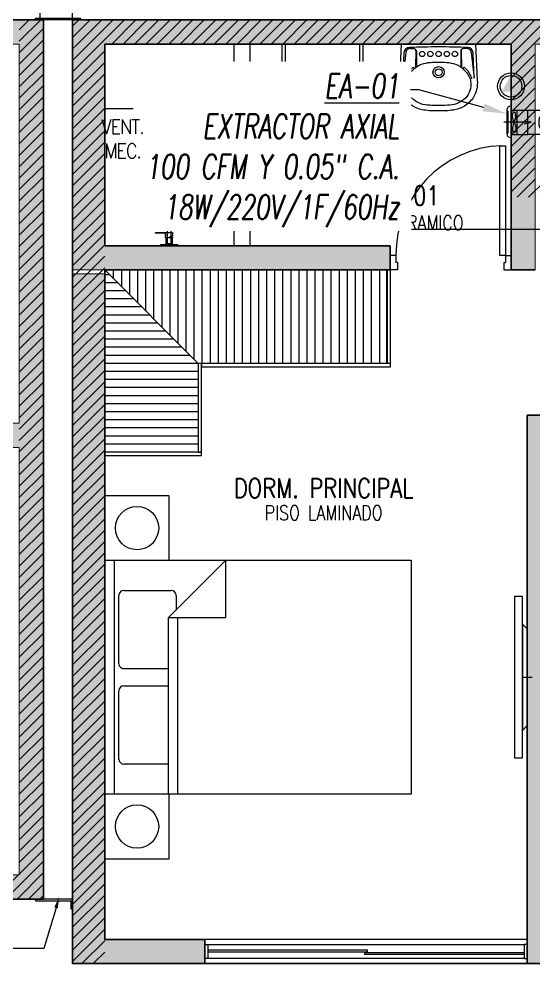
# Model space of a CAD drawing. Header units: millimetres. Extents: x 98 to 155, y -181 to 127.
# Drawn here: x 128.34 to 131.53, y 62.05 to 68.03 of the extents above; entities that cross this region are included whole.
import ezdxf
from ezdxf import colors
from ezdxf.entities.mleader import LeaderData, LeaderLine
from ezdxf.enums import TextEntityAlignment as Align
from ezdxf.math import Vec2, Vec3

# ---------------------------------------------------------------- set-up
doc = ezdxf.new("R2010")
doc.units = ezdxf.units.MM
doc.header["$LTSCALE"] = 15
for name, pattern in [('CENTER', [2, 1.25, -0.25, 0.25, -0.25]), ('HIDDEN2', [0.1875, 0.125, -0.0625]), ('X-REF_DP_Arquitectura$0$HIDDEN', [0.375, 0.25, -0.125])]:
    doc.linetypes.add(name, pattern=pattern)
doc.layers.get('0').update_dxf_attribs({"color": 250})
for name, color, linetype in [('A-CORTE', 250, 'CENTER'), ('A-MOBILIARIO', 250, 'Continuous'), ('A-MURO BAJO', 250, 'Continuous'), ('A-PROYECCIONES INT.', 250, 'HIDDEN2'), ('A-SANITARIOS', 250, 'Continuous'), ('A-TEXTO-ACABADO PISO', 250, 'Continuous'), ('A_50_TextoAmbiente', 252, 'Continuous'), ('A_50_TextoIndicaciones', 250, 'Continuous'), ('A_50_Vigas', 250, 'X-REF_DP_Arquitectura$0$HIDDEN'), ('A_60_HatchEstructuras', 250, 'Continuous'), ('DLP_MOBILIARIO FIJO', 250, 'Continuous'), ('L-06_EQ-FIN-CONT', 141, 'Continuous'), ('L3 Equipos y Ductos', 160, 'Continuous'), ('L4 Linea mediana', 191, 'Continuous'), ('L6 Linea fina', 141, 'Continuous'), ('MURO CF 120', 250, 'Continuous'), ('MURO CF 60', 250, 'Continuous')]:
    doc.layers.add(name, color=color, linetype=linetype)
doc.layers.add('A-MUROS', color=252, linetype='Continuous', lineweight=30)
doc.layers.add('A_20_Estructuras', color=250, linetype='Continuous', lineweight=18)
doc.styles.add('JNV ING', font='romans.shx', dxfattribs={"width": 0.7, "oblique": 8, "height": 0.15})
doc.styles.add('ROMANS', font='romans.shx', dxfattribs={"width": 0.8})
doc.styles.add('TXT_COTAS', font='romans.shx', dxfattribs={"width": 0.8})
pattern_1 = [(45, (128.67167, 43.02965), (-0.03535534, 0.03535534), [])]

# ---------------------------------------------------------------- blocks, each defined once
blk = doc.blocks.new('FUTURE 150')
at = {"layer": 'L3 Equipos y Ductos'}
for p, q in [((-0.1294, 0.1486), (-0.1294, -0.0006)), ((-0.104, -0.026), (-0.104, 0.174)), ((-0.104, 0.152), (0, 0.152)), ((0, 0.152), (0, 0.002)), ((-0.104, 0.002), (0, 0.002))]:
    blk.add_line(p, q, dxfattribs=at)
for centre, start, end in [((-0.104, 0.1486), 90, 180), ((-0.104, -0.0006), 180, 270)]:
    blk.add_arc(centre, 0.0254, start, end, dxfattribs=at)
at = {"layer": 'L4 Linea mediana'}
for p, q in [((-0.1294, 0.1448), (-0.1239, 0.1448)), ((-0.1239, 0.0052), (-0.1239, 0.1448)), ((-0.066, 0.152), (-0.066, 0.002)), ((-0.1294, 0.0052), (-0.1239, 0.0052))]:
    blk.add_line(p, q, dxfattribs=at)
at = {"layer": 'L6 Linea fina'}
for p, q in [((0.0199, 0.077), (-0.1499, 0.077)), ((-0.0231, 0.0872), (0.0199, 0.077)), ((-0.0231, 0.0668), (0.0199, 0.077))]:
    blk.add_line(p, q, dxfattribs=at)
for points in [[(-0.0857, 0.077), (-0.0921, 0.0934), (-0.0951, 0.1284), (-0.0911, 0.1379), (-0.0857, 0.1402)], [(-0.0857, 0.077), (-0.0794, 0.0934), (-0.0764, 0.1284), (-0.0804, 0.1379), (-0.0857, 0.1402)], [(-0.0857, 0.077), (-0.0921, 0.0606), (-0.0951, 0.0256), (-0.0911, 0.0161), (-0.0857, 0.0138)], [(-0.0857, 0.077), (-0.0794, 0.0606), (-0.0764, 0.0256), (-0.0804, 0.0161), (-0.0857, 0.0138)]]:
    blk.add_spline(points, degree=3, dxfattribs=at)
blk = doc.blocks.new('Trampa de humo')
at = {"layer": 'L3 Equipos y Ductos'}
blk.add_lwpolyline([(0.155, 0.15), (0.013, 0.15), (0.013, 0), (0.155, 0)], dxfattribs=at)
for radius in [0.075, 0.06]:
    blk.add_circle((0.155, 0.075), radius, dxfattribs=at)
blk = doc.blocks.new('FUTURE150 con trampa')
blk.add_blockref('Trampa de humo', (0.0927, 0.0279))
at = {"layer": 'L-06_EQ-FIN-CONT'}
blk.add_blockref('FUTURE 150', (0.1057, 0.0259), dxfattribs=at)
blk = doc.blocks.new('PTO ELECT')
at = {"layer": 'L4 Linea mediana', "ltscale": 1.5}
blk.add_circle((-0.6859, 0.0891), 0.0833, dxfattribs=at)
at = {"layer": 'L6 Linea fina', "ltscale": 1.5}
blk.add_circle((-0.6859, 0.0891), 0.0671, dxfattribs=at)
blk.add_solid([(-0.6278, 0.0555), (-0.744, 0.0555), (-0.6278, 0.0555), (-0.6859, 0.1562)], dxfattribs=at)
blk = doc.blocks.new('EF-P2-P4')
at = {"layer": 'A_60_HatchEstructuras'}
h = blk.add_hatch(color=256, dxfattribs=at)
h.dxf.hatch_style = 1
h.paths.add_polyline_path([(25.88, -7.675), (28.4, -7.675), (28.4, -9.075), (28.55, -9.075), (28.55, -7.675), (31.9, -7.675), (31.9, -9.075), (32.1, -9.075), (32.1, -7.675), (35.65, -7.675), (35.65, -7.525), (25.68, -7.525), (25.68, -9.075), (27.65, -9.075), (27.65, -8.925), (25.88, -8.925)])
h.paths.add_polyline_path([(26.45, -4.925), (28.1, -4.925), (28.1, -4.775), (25.905, -4.775), (25.905, -4.925), (26.25, -4.925), (26.25, -6.325), (35.65, -6.325), (35.65, -6.175), (32.1, -6.175), (32.1, -4.775), (31.9, -4.775), (31.9, -6.175), (29, -6.175), (29, -4.775), (28.85, -4.775), (28.85, -6.175), (26.45, -6.175)])
h = blk.add_hatch(color=256, dxfattribs=at)
h.dxf.hatch_style = 1
h.paths.add_polyline_path([(21.7, -9.1), (21.55, -9.1), (21.55, -13.225), (20.85, -13.225), (20.85, -13.375), (21.7, -13.375), (21.7, -12.975), (25.5, -12.975), (25.5, -7.525), (22.7, -7.525), (22.7, -7.675), (25.35, -7.675), (25.35, -10.025), (23.15, -10.025), (23.15, -9.475), (22.7, -9.475), (22.7, -9.625), (23, -9.625), (23, -10.175), (25.35, -10.175), (25.35, -12.825), (21.7, -12.825)])
h.paths.add_polyline_path([(25.88, -9.1), (25.68, -9.1), (25.68, -13.375), (26.5, -13.375), (26.5, -13.225), (25.88, -13.225)])
h = blk.add_hatch(color=256, dxfattribs=at)
h.dxf.hatch_style = 1
h.paths.add_polyline_path([(28.65, -10.125), (30.25, -10.125), (30.25, -9.975), (28.5, -9.975), (28.5, -13.375), (29.85, -13.375), (29.85, -13.225), (28.65, -13.225)])
h.paths.add_polyline_path([(31.2, -9.975), (31.05, -9.975), (31.05, -13.375), (31.2, -13.375)])
h.paths.add_polyline_path([(33.75, -9.975), (32, -9.975), (32, -10.125), (33.6, -10.125), (33.6, -13.225), (32.4, -13.225), (32.4, -13.375), (33.75, -13.375)])
at = {"layer": 'A_20_Estructuras'}
for points in [[(21.7, -9.1), (21.55, -9.1), (21.55, -13.225), (20.85, -13.225), (20.85, -13.375), (21.7, -13.375), (21.7, -12.975), (25.5, -12.975), (25.5, -7.525), (22.7, -7.525), (22.7, -7.675), (25.35, -7.675), (25.35, -10.025), (23.15, -10.025), (23.15, -9.475), (22.7, -9.475), (22.7, -9.625), (23, -9.625), (23, -10.175), (25.35, -10.175), (25.35, -12.825), (21.7, -12.825)], [(25.88, -7.675), (28.4, -7.675), (28.4, -9.075), (28.55, -9.075), (28.55, -7.675), (31.9, -7.675), (31.9, -9.075), (32.1, -9.075), (32.1, -7.675), (35.65, -7.675), (35.65, -7.525), (25.68, -7.525), (25.68, -9.075), (27.65, -9.075), (27.65, -8.925), (25.88, -8.925)], [(25.88, -9.1), (25.68, -9.1), (25.68, -13.375), (26.5, -13.375), (26.5, -13.225), (25.88, -13.225)], [(28.65, -10.125), (30.25, -10.125), (30.25, -9.975), (28.5, -9.975), (28.5, -13.375), (29.85, -13.375), (29.85, -13.225), (28.65, -13.225)]]:
    blk.add_lwpolyline(points, close=True, dxfattribs=at)
at = {"layer": 'A_50_Vigas'}
blk.add_line((26.5, -13.375), (28.5, -13.375), dxfattribs=at)
for points in [[(25.48, -7.525), (25.48, -6.325)], [(25.68, -7.525), (25.68, -6.325)]]:
    blk.add_lwpolyline(points, dxfattribs=at)
blk = doc.blocks.new('CAMA 2PLAZAS C_VELADOR')
for p, q in [((-1.8499, 0), (-0.3999, 0)), ((-1.8499, -0.06), (-1.8499, 0)), ((-0.3999, 0), (-0.3999, -0.06))]:
    blk.add_line(p, q)
at = {"linetype": 'Continuous'}
for p, q in [((-1.8499, -0.06), (-0.3999, -0.06)), ((-1.8499, -1.9), (-1.8499, -0.06)), ((-1.6633, -0.3958), (-1.6633, -0.1184)), ((-1.6327, -0.0878), (-1.2086, -0.0878)), ((-1.1779, -0.1184), (-1.1779, -0.3958)), ((-1.0719, -0.3958), (-1.0719, -0.1184)), ((-1.0413, -0.0878), (-0.6172, -0.0878)), ((-0.5866, -0.1184), (-0.5866, -0.4118)), ((-0.3999, -0.06), (-0.3999, -1.9)), ((-1.8499, -0.396), (-0.7546, -0.396)), ((-0.3999, -0.7507), (-0.7546, -0.396)), ((-0.7546, -0.396), (-0.7546, -0.7507)), ((-0.7546, -0.452), (-1.8499, -0.452)), ((-0.6172, -0.4424), (-0.7082, -0.4424)), ((-0.7546, -0.7507), (-0.3999, -0.7507)), ((-0.3999, -1.9), (-1.8499, -1.9))]:
    blk.add_line(p, q, dxfattribs=at)
for points in [[(-2.2499, -0.4), (-1.8499, -0.4), (-1.8499, 0), (-2.2499, 0)], [(-0.4, -0.4), (0, -0.4), (0, 0), (-0.4, 0)]]:
    blk.add_lwpolyline(points, close=True)
for centre in [(-2.0499, -0.2), (-0.2, -0.2)]:
    blk.add_circle(centre, 0.1344)
for centre, start, end in [((-1.6327, -0.1184), 90, 180), ((-1.2086, -0.1184), 0, 90), ((-1.0413, -0.1184), 90, 180), ((-0.6172, -0.1184), 0, 90), ((-0.6172, -0.4118), 270, 0)]:
    blk.add_arc(centre, 0.0306, start, end, dxfattribs=at)
blk = doc.blocks.new('ducha marsano')
at = {"linetype": 'HIDDEN2', "ltscale": 0.5, "extrusion": (-4.9425e-10, -7.91123e-10, -1)}
for p, q in [((-0.01, 0), (0.01, 0)), ((0.01, 0), (0.01, -0.3155)), ((-0.0155, -0.058), (-0.0157, -0.058)), ((-0.01, -0.3155), (-0.01, 0)), ((0.0225, -0.0515), (-0.0001, -0.0515)), ((0.0225, -0.0515), (0.0225, -0.0627)), ((-0.0205, -0.08), (-0.0205, -0.0601)), ((0.021, -0.0815), (-0.019, -0.0815)), ((0.025, -0.0815), (0.021, -0.0815)), ((0.0225, -0.0682), (0.0225, -0.077)), ((0.0225, -0.077), (0.025, -0.077)), ((0.025, -0.077), (0.0771, -0.077)), ((0.0771, -0.0815), (0.025, -0.0815)), ((0.0771, -0.077), (0.0816, -0.077)), ((0.0816, -0.0815), (0.0771, -0.0815)), ((0.0816, -0.077), (0.082, -0.077)), ((0.082, -0.0815), (0.0816, -0.0815)), ((0.082, -0.077), (0.084, -0.077)), ((0.084, -0.0815), (0.082, -0.0815)), ((0.0855, -0.0785), (0.0855, -0.08)), ((0.01, -0.3155), (-0.01, -0.3155))]:
    blk.add_line(p, q, dxfattribs=at)
for centre, radius, start, end in [((-0.0004, -0.0462), 0.02, 323.95812, 354.92979), ((0.0004, -0.0462), 0.02, 185.07021, 195.2705), ((0.019, -0.08), 0.0015, 270, 360), ((-0.084, -0.0785), 0.0015, 90, 180), ((-0.084, -0.08), 0.0015, 180, 270), ((0, -0.3155), 0.1, 95.73917, 84.26083)]:
    blk.add_arc(centre, radius, start, end, dxfattribs=at)
at = {"linetype": 'HIDDEN2', "ltscale": 0.5, "extrusion": (-4.94252e-10, -7.91124e-10, -1)}
blk.add_ellipse((0, -0.0515), major_axis=(-0.0225, -0.0095), ratio=0.001448, start_param=0.425436, end_param=1.567366, dxfattribs=at)
at = {"linetype": 'HIDDEN2', "ltscale": 0.5}
for points, degree in [([(-0.0305, 0), (0, 0), (0.0305, 0)], 2), ([(0.0305, 0), (0.0415, 0), (0.0525, 0)], 2), ([(0.0525, 0), (0.0525, -0.0038), (0.0525, -0.0075)], 2), ([(-0.0525, 0), (-0.0525, -0.0038), (-0.0525, -0.0075)], 2), ([(-0.0525, 0), (-0.0415, 0), (-0.0305, 0)], 2), ([(-0.0525, -0.0075), (-0.0525, -0.0075), (-0.0525, -0.0075)], 2), ([(0.0305, -0.008), (0, -0.008), (-0.0305, -0.008)], 2), ([(-0.0215, -0.008), (-0.0215, -0.0093), (-0.0215, -0.0105)], 2), ([(-0.021, -0.011), (-0.007, -0.011), (0.007, -0.011), (0.021, -0.011)], 3), ([(-0.02, -0.011), (-0.02, -0.0294), (-0.02, -0.0477)], 2), ([(-0.0197, -0.048), (0, -0.048), (0.0197, -0.048)], 2), ([(0.02, -0.011), (0.02, -0.0294), (0.02, -0.0477)], 2), ([(0.0215, -0.008), (0.0215, -0.0093), (0.0215, -0.0105)], 2)]:
    blk.add_open_spline(points, degree=degree, dxfattribs=at)
for points, weights in [([(-0.0525, -0.0075), (-0.0525, -0.0075), (-0.0525, -0.0075)], [1, 0.990847086912, 0.982266230892]), ([(-0.052, -0.008), (-0.0525, -0.008), (-0.0525, -0.0075)], [1, 0.707106781193, 1]), ([(-0.0215, -0.0105), (-0.0215, -0.011), (-0.021, -0.011)], [1, 0.70710678154, 1]), ([(-0.02, -0.0477), (-0.02, -0.048), (-0.0197, -0.048)], [1, 0.707106780138, 1]), ([(0.02, -0.0477), (0.02, -0.048), (0.0197, -0.048)], [1, 0.707106779703, 1]), ([(0.0211, -0.011), (0.0211, -0.011), (0.021, -0.011)], [1, 0.992411795776, 1]), ([(0.052, -0.008), (0.0521, -0.008), (0.0521, -0.008)], [1, 0.992411795771, 1])]:
    blk.add_rational_spline(points, weights, degree=2, dxfattribs=at)
for points, knots in [([(-0.0305, -0.008), (-0.0332, -0.008), (-0.0374, -0.008), (-0.0424, -0.008), (-0.0458, -0.008), (-0.0486, -0.008), (-0.0512, -0.008), (-0.052, -0.008), (-0.052, -0.008)], [0, 0, 0, 0, 8.104572, 12.495263, 16.885954, 21.276645, 25.667336, 33.771908, 33.771908, 33.771908, 33.771908]), ([(0.052, -0.008), (0.052, -0.008), (0.0512, -0.008), (0.0486, -0.008), (0.0458, -0.008), (0.0424, -0.008), (0.0374, -0.008), (0.0332, -0.008), (0.0305, -0.008)], [0, 0, 0, 0, 8.104572, 12.495263, 16.885954, 21.276645, 25.667336, 33.771908, 33.771908, 33.771908, 33.771908]), ([(0.0225, -0.0682), (0.0225, -0.0682), (0.0225, -0.0682), (0.0225, -0.0679), (0.0224, -0.0677), (0.0224, -0.0672), (0.0224, -0.0669), (0.0223, -0.0662), (0.0223, -0.0658), (0.0223, -0.0652), (0.0223, -0.0648), (0.0224, -0.0641), (0.0224, -0.0638), (0.0224, -0.0633), (0.0225, -0.0631), (0.0225, -0.0628), (0.0225, -0.0627), (0.0225, -0.0627)], [0.4148436, 0.4148436, 0.4148436, 0.4148436, 0.5185541, 0.5185541, 0.6222645, 0.6222645, 0.7259759, 0.7259759, 0.8296873, 0.8296873, 0.9333987, 0.9333987, 1.03711, 1.03711, 1.1408205, 1.1408205, 1.2445309, 1.2445309, 1.2445309, 1.2445309])]:
    blk.add_open_spline(points, degree=3, knots=knots, dxfattribs=at)
for points, weights, degree, knots in [([(0.0211, -0.011), (0.0211, -0.011), (0.0211, -0.011), (0.0211, -0.011), (0.0214, -0.0109), (0.0215, -0.0107), (0.0215, -0.0105)], [0.918641037743, 0.918640949346, 0.918640860949, 0.918640772552, 0.789223156395, 0.789223156395, 0.918640772552], 3, [0.1238988, 0.1238988, 0.1238988, 0.1238988, 0.1238993, 0.1238993, 0.1238993, 0.78603, 0.78603, 0.78603, 0.78603]), ([(0.0521, -0.008), (0.0521, -0.008), (0.0521, -0.008), (0.0525, -0.0079), (0.0525, -0.0075)], [0.918641037749, 0.918640905153, 0.918640772558, 0.724517853988, 0.918640772558], 2, [0.1238988, 0.1238988, 0.1238988, 0.1238993, 0.1238993, 0.7860311, 0.7860311, 0.7860311])]:
    blk.add_rational_spline(points, weights, degree=degree, knots=knots, dxfattribs=at)
blk = doc.blocks.new('A$C4BFA03A9')
for points in [[(0.06, -0.5), (0.11, -0.5), (0.11, 0.5), (0.06, 0.5)], [(0.03, -0.3), (0.06, -0.33), (0.06, 0.33), (0.03, 0.3)]]:
    blk.add_lwpolyline(points, close=True)
at = {"layer": 'A-PROYECCIONES INT.', "ltscale": 0.15}
blk.add_line((0.06, 0), (0, 0), dxfattribs=at)
blk = doc.blocks.new('*U146')
for p, q in [((0.01, 0.705), (0.01, 0.75)), ((0.1, 0.715), (0.1, 0.75)), ((0.055, 0.705), (0.01, 0.705)), ((0.1, 0.715), (0.055, 0.715)), ((0.055, 0.705), (0.055, 0.715)), ((0.055, 0.045), (0.01, 0.045)), ((0.01, 0.045), (0.01, 0)), ((0.055, 0.045), (0.055, 0.035)), ((0.1, 0.035), (0.055, 0.035)), ((0.1, 0.035), (0.1, 0))]:
    blk.add_line(p, q)
blk.add_lwpolyline([(0.78, 0.07), (0.78, 0.035), (0.1, 0.035), (0.1, 0.07)], close=True)
at = {"linetype": 'HIDDEN2'}
blk.add_arc((0.0996, 0.0341), 0.6809, 2.23015, 89.96723, dxfattribs=at)
blk = doc.blocks.new('SIFON JET_PLANTA')
at = {"extrusion": (-2.64698e-23, 6.61744e-24, -1)}
for p, q in [((-0.2129, 0.239, 0), (-0.211, 0.2419, 0)), ((-0.211, 0.2419, 0), (-0.2091, 0.2441, 0)), ((-0.2091, 0.2441, 0), (-0.2077, 0.2455, 0)), ((-0.2077, 0.2455, 0), (-0.2055, 0.247, 0)), ((-0.2055, 0.247, 0), (-0.2007, 0.2492, 0)), ((-0.2007, 0.2492, 0), (-0.195, 0.25, 0)), ((-0.195, 0.25, 0), (-0.195, 0.25, 0)), ((-0.195, 0.25, 0), (-0.1605, 0.25, 0)), ((-0.1605, 0.25, 0), (-0.0975, 0.25, 0)), ((-0.0975, 0.25, 0), (-0.0323, 0.25, 0)), ((-0.0323, 0.25, 0), (0, 0.25, 0)), ((0, 0.25, 0), (0, -0.25, 0)), ((-0.5265, 0.1784, 0), (-0.5216, 0.1797, 0)), ((-0.5216, 0.1797, 0), (-0.5148, 0.1813, 0)), ((-0.5148, 0.1813, 0), (-0.5079, 0.1829, 0)), ((-0.5079, 0.1829, 0), (-0.5016, 0.1842, 0)), ((-0.5016, 0.1842, 0), (-0.4865, 0.1867, 0)), ((-0.4865, 0.1867, 0), (-0.4763, 0.188, 0)), ((-0.4763, 0.188, 0), (-0.4726, 0.1884, 0)), ((-0.4726, 0.1884, 0), (-0.4636, 0.1892, 0)), ((-0.4636, 0.1892, 0), (-0.4549, 0.1897, 0)), ((-0.4549, 0.1897, 0), (-0.449, 0.1899, 0)), ((-0.449, 0.1899, 0), (-0.44, 0.19, 0)), ((-0.44, 0.19, 0), (-0.4322, 0.191, 0)), ((-0.4322, 0.191, 0), (-0.215, 0.2181, 0)), ((-0.215, 0.2278, 0), (-0.2149, 0.2323, 0)), ((-0.215, 0.2234, 0), (-0.215, 0.2278, 0)), ((-0.215, 0.2181, 0), (-0.215, 0.2234, 0)), ((-0.2149, 0.2323, 0), (-0.2142, 0.2356, 0)), ((-0.2142, 0.2356, 0), (-0.2129, 0.239, 0)), ((-0.6386, 0.1152, 0), (-0.6326, 0.121, 0)), ((-0.6326, 0.121, 0), (-0.6299, 0.1235, 0)), ((-0.6299, 0.1235, 0), (-0.6251, 0.1276, 0)), ((-0.6251, 0.1276, 0), (-0.6206, 0.1314, 0)), ((-0.6206, 0.1314, 0), (-0.6168, 0.1344, 0)), ((-0.6168, 0.1344, 0), (-0.6106, 0.1389, 0)), ((-0.6106, 0.1389, 0), (-0.6061, 0.142, 0)), ((-0.6061, 0.142, 0), (-0.6, 0.1461, 0)), ((-0.6, 0.1461, 0), (-0.5963, 0.1484, 0)), ((-0.5963, 0.1484, 0), (-0.5908, 0.1517, 0)), ((-0.5908, 0.1517, 0), (-0.5862, 0.1543, 0)), ((-0.5862, 0.1543, 0), (-0.5794, 0.158, 0)), ((-0.5794, 0.158, 0), (-0.5693, 0.1629, 0)), ((-0.5693, 0.1629, 0), (-0.5517, 0.1703, 0)), ((-0.5517, 0.1703, 0), (-0.5465, 0.1722, 0)), ((-0.5465, 0.1722, 0), (-0.5385, 0.1749, 0)), ((-0.5385, 0.1749, 0), (-0.5346, 0.176, 0)), ((-0.5346, 0.176, 0), (-0.5265, 0.1784, 0)), ((-0.6779, 0.0582, 0), (-0.6745, 0.0655, 0)), ((-0.6745, 0.0655, 0), (-0.6722, 0.0699, 0)), ((-0.6745, 0.0655, 0), (-0.6745, 0.0655, 0)), ((-0.6722, 0.0699, 0), (-0.6705, 0.0728, 0)), ((-0.6705, 0.0728, 0), (-0.669, 0.0755, 0)), ((-0.669, 0.0755, 0), (-0.6672, 0.0785, 0)), ((-0.6672, 0.0785, 0), (-0.665, 0.082, 0)), ((-0.665, 0.082, 0), (-0.6634, 0.0845, 0)), ((-0.6634, 0.0845, 0), (-0.6611, 0.088, 0)), ((-0.6611, 0.088, 0), (-0.657, 0.0936, 0)), ((-0.657, 0.0936, 0), (-0.6534, 0.0984, 0)), ((-0.657, 0.0936, 0), (-0.657, 0.0936, 0)), ((-0.6534, 0.0984, 0), (-0.6503, 0.1023, 0)), ((-0.6534, 0.0984, 0), (-0.6534, 0.0984, 0)), ((-0.6503, 0.1023, 0), (-0.6453, 0.108, 0)), ((-0.6453, 0.108, 0), (-0.6386, 0.1152, 0)), ((-0.69, 0, 0), (-0.6899, 0.0044, 0)), ((-0.6899, 0.0044, 0), (-0.6897, 0.0096, 0)), ((-0.6897, 0.0096, 0), (-0.6893, 0.014, 0)), ((-0.6893, 0.014, 0), (-0.6887, 0.0194, 0)), ((-0.6887, 0.0194, 0), (-0.6881, 0.0236, 0)), ((-0.6881, 0.0236, 0), (-0.6872, 0.0284, 0)), ((-0.6881, 0.0236, 0), (-0.6881, 0.0236, 0)), ((-0.6872, 0.0284, 0), (-0.6867, 0.031, 0)), ((-0.6867, 0.031, 0), (-0.6855, 0.0361, 0)), ((-0.6855, 0.0361, 0), (-0.6838, 0.0421, 0)), ((-0.6855, 0.0361, 0), (-0.6855, 0.0361, 0)), ((-0.6838, 0.0421, 0), (-0.6819, 0.048, 0)), ((-0.6838, 0.0421, 0), (-0.6838, 0.0421, 0)), ((-0.6819, 0.048, 0), (-0.6804, 0.0521, 0)), ((-0.6804, 0.0521, 0), (-0.6793, 0.0547, 0)), ((-0.6793, 0.0547, 0), (-0.6779, 0.0582, 0)), ((-0.6899, -0.0065, 0), (-0.69, 0, 0)), ((-0.6896, -0.0111, 0), (-0.6899, -0.0065, 0)), ((-0.6891, -0.0164, 0), (-0.6896, -0.0111, 0)), ((-0.6881, -0.0232, 0), (-0.6891, -0.0164, 0)), ((-0.6876, -0.0264, 0), (-0.6881, -0.0232, 0)), ((-0.687, -0.0296, 0), (-0.6876, -0.0264, 0)), ((-0.6864, -0.0321, 0), (-0.687, -0.0296, 0)), ((-0.6855, -0.0361, 0), (-0.6864, -0.0321, 0)), ((-0.6838, -0.0419, 0), (-0.6855, -0.0361, 0)), ((-0.6827, -0.0457, 0), (-0.6838, -0.0419, 0)), ((-0.6814, -0.0492, 0), (-0.6827, -0.0457, 0)), ((-0.6803, -0.0522, 0), (-0.6814, -0.0492, 0)), ((-0.6792, -0.0551, 0), (-0.6803, -0.0522, 0)), ((-0.6779, -0.0581, 0), (-0.6792, -0.0551, 0)), ((-0.677, -0.0602, 0), (-0.6779, -0.0581, 0)), ((-0.6751, -0.0642, 0), (-0.677, -0.0602, 0)), ((-0.6722, -0.0699, 0), (-0.6751, -0.0642, 0)), ((-0.6706, -0.0727, 0), (-0.6722, -0.0699, 0)), ((-0.6679, -0.0774, 0), (-0.6706, -0.0727, 0)), ((-0.6646, -0.0826, 0), (-0.6679, -0.0774, 0)), ((-0.6623, -0.0862, 0), (-0.6646, -0.0826, 0)), ((-0.6599, -0.0897, 0), (-0.6623, -0.0862, 0)), ((-0.6554, -0.0958, 0), (-0.6599, -0.0897, 0)), ((-0.6494, -0.1032, 0), (-0.6554, -0.0958, 0)), ((-0.6458, -0.1074, 0), (-0.6494, -0.1032, 0)), ((-0.64, -0.1137, 0), (-0.6458, -0.1074, 0)), ((-0.6379, -0.1158, 0), (-0.64, -0.1137, 0)), ((-0.6347, -0.119, 0), (-0.6379, -0.1158, 0)), ((-0.6335, -0.1201, 0), (-0.6347, -0.119, 0)), ((-0.6347, -0.119, 0), (-0.6347, -0.119, 0)), ((-0.6318, -0.1217, 0), (-0.6335, -0.1201, 0)), ((-0.6305, -0.123, 0), (-0.6318, -0.1217, 0)), ((-0.6318, -0.1217, 0), (-0.6318, -0.1217, 0)), ((-0.6288, -0.1244, 0), (-0.6305, -0.123, 0)), ((-0.6276, -0.1255, 0), (-0.6288, -0.1244, 0)), ((-0.6262, -0.1268, 0), (-0.6276, -0.1255, 0)), ((-0.6245, -0.1281, 0), (-0.6262, -0.1268, 0)), ((-0.6235, -0.1291, 0), (-0.6245, -0.1281, 0)), ((-0.6245, -0.1281, 0), (-0.6245, -0.1281, 0)), ((-0.6223, -0.13, 0), (-0.6235, -0.1291, 0)), ((-0.6215, -0.1307, 0), (-0.6223, -0.13, 0)), ((-0.6204, -0.1315, 0), (-0.6215, -0.1307, 0)), ((-0.6193, -0.1324, 0), (-0.6204, -0.1315, 0)), ((-0.6179, -0.1335, 0), (-0.6193, -0.1324, 0)), ((-0.6168, -0.1344, 0), (-0.6179, -0.1335, 0)), ((-0.6153, -0.1355, 0), (-0.6168, -0.1344, 0)), ((-0.6142, -0.1363, 0), (-0.6153, -0.1355, 0)), ((-0.612, -0.1379, 0), (-0.6142, -0.1363, 0)), ((-0.6086, -0.1403, 0), (-0.612, -0.1379, 0)), ((-0.607, -0.1415, 0), (-0.6086, -0.1403, 0)), ((-0.6058, -0.1422, 0), (-0.607, -0.1415, 0)), ((-0.6039, -0.1435, 0), (-0.6058, -0.1422, 0)), ((-0.602, -0.1448, 0), (-0.6039, -0.1435, 0)), ((-0.6004, -0.1458, 0), (-0.602, -0.1448, 0)), ((-0.5987, -0.1469, 0), (-0.6004, -0.1458, 0)), ((-0.5964, -0.1483, 0), (-0.5987, -0.1469, 0)), ((-0.595, -0.1492, 0), (-0.5964, -0.1483, 0)), ((-0.5936, -0.15, 0), (-0.595, -0.1492, 0)), ((-0.5918, -0.1511, 0), (-0.5936, -0.15, 0)), ((-0.5896, -0.1524, 0), (-0.5918, -0.1511, 0)), ((-0.5871, -0.1538, 0), (-0.5896, -0.1524, 0)), ((-0.5833, -0.1559, 0), (-0.5871, -0.1538, 0)), ((-0.5781, -0.1587, 0), (-0.5833, -0.1559, 0)), ((-0.5759, -0.1598, 0), (-0.5781, -0.1587, 0)), ((-0.5738, -0.1608, 0), (-0.5759, -0.1598, 0)), ((-0.5702, -0.1625, 0), (-0.5738, -0.1608, 0)), ((-0.5675, -0.1637, 0), (-0.5702, -0.1625, 0)), ((-0.5659, -0.1645, 0), (-0.5675, -0.1637, 0)), ((-0.5644, -0.1652, 0), (-0.5659, -0.1645, 0)), ((-0.5614, -0.1664, 0), (-0.5644, -0.1652, 0)), ((-0.5598, -0.1671, 0), (-0.5614, -0.1664, 0)), ((-0.5568, -0.1683, 0), (-0.5598, -0.1671, 0)), ((-0.5543, -0.1693, 0), (-0.5568, -0.1683, 0)), ((-0.551, -0.1706, 0), (-0.5543, -0.1693, 0)), ((-0.5491, -0.1713, 0), (-0.551, -0.1706, 0)), ((-0.5465, -0.1722, 0), (-0.5491, -0.1713, 0)), ((-0.5449, -0.1728, 0), (-0.5465, -0.1722, 0)), ((-0.5428, -0.1735, 0), (-0.5449, -0.1728, 0)), ((-0.5412, -0.174, 0), (-0.5428, -0.1735, 0)), ((-0.5385, -0.1749, 0), (-0.5412, -0.174, 0)), ((-0.5352, -0.1759, 0), (-0.5385, -0.1749, 0)), ((-0.5385, -0.1749, 0), (-0.5385, -0.1749, 0)), ((-0.5321, -0.1768, 0), (-0.5352, -0.1759, 0)), ((-0.5296, -0.1775, 0), (-0.5321, -0.1768, 0)), ((-0.5267, -0.1783, 0), (-0.5296, -0.1775, 0)), ((-0.5238, -0.1791, 0), (-0.5267, -0.1783, 0)), ((-0.5267, -0.1783, 0), (-0.5267, -0.1783, 0)), ((-0.5217, -0.1796, 0), (-0.5238, -0.1791, 0)), ((-0.5177, -0.1807, 0), (-0.5217, -0.1796, 0)), ((-0.5151, -0.1813, 0), (-0.5177, -0.1807, 0)), ((-0.5118, -0.1821, 0), (-0.5151, -0.1813, 0)), ((-0.5094, -0.1826, 0), (-0.5118, -0.1821, 0)), ((-0.5066, -0.1832, 0), (-0.5094, -0.1826, 0)), ((-0.5022, -0.184, 0), (-0.5066, -0.1832, 0)), ((-0.4974, -0.1849, 0), (-0.5022, -0.184, 0)), ((-0.495, -0.1854, 0), (-0.4974, -0.1849, 0)), ((-0.4974, -0.1849, 0), (-0.4974, -0.1849, 0)), ((-0.4936, -0.1856, 0), (-0.495, -0.1854, 0)), ((-0.4916, -0.1859, 0), (-0.4936, -0.1856, 0)), ((-0.4884, -0.1864, 0), (-0.4916, -0.1859, 0)), ((-0.4862, -0.1867, 0), (-0.4884, -0.1864, 0)), ((-0.4824, -0.1872, 0), (-0.4862, -0.1867, 0)), ((-0.4812, -0.1874, 0), (-0.4824, -0.1872, 0)), ((-0.4785, -0.1877, 0), (-0.4812, -0.1874, 0)), ((-0.4761, -0.188, 0), (-0.4785, -0.1877, 0)), ((-0.4735, -0.1883, 0), (-0.4761, -0.188, 0)), ((-0.4695, -0.1887, 0), (-0.4735, -0.1883, 0)), ((-0.4651, -0.189, 0), (-0.4695, -0.1887, 0)), ((-0.4639, -0.1891, 0), (-0.4651, -0.189, 0)), ((-0.4651, -0.189, 0), (-0.4651, -0.189, 0)), ((-0.4619, -0.1893, 0), (-0.4639, -0.1891, 0)), ((-0.4592, -0.1894, 0), (-0.4619, -0.1893, 0)), ((-0.4568, -0.1896, 0), (-0.4592, -0.1894, 0)), ((-0.455, -0.1897, 0), (-0.4568, -0.1896, 0)), ((-0.4518, -0.1898, 0), (-0.455, -0.1897, 0)), ((-0.449, -0.1899, 0), (-0.4518, -0.1898, 0)), ((-0.4467, -0.1899, 0), (-0.449, -0.1899, 0)), ((-0.4428, -0.19, 0), (-0.4467, -0.1899, 0)), ((-0.44, -0.19, 0), (-0.4428, -0.19, 0)), ((-0.215, -0.2181, 0), (-0.44, -0.19, 0)), ((-0.215, -0.227, 0), (-0.215, -0.2181, 0)), ((-0.215, -0.23, 0), (-0.215, -0.227, 0)), ((-0.2147, -0.2335, 0), (-0.215, -0.23, 0)), ((-0.2138, -0.2369, 0), (-0.2147, -0.2335, 0)), ((-0.2126, -0.2395, 0), (-0.2138, -0.2369, 0)), ((-0.2138, -0.2369, 0), (-0.2138, -0.2369, 0)), ((-0.2108, -0.2423, 0), (-0.2126, -0.2395, 0)), ((-0.2126, -0.2395, 0), (-0.2126, -0.2395, 0)), ((-0.2091, -0.2441, 0), (-0.2108, -0.2423, 0)), ((-0.2108, -0.2423, 0), (-0.2108, -0.2423, 0)), ((-0.2108, -0.2423, 0), (-0.2108, -0.2423, 0)), ((-0.209, -0.244, 0), (-0.2091, -0.2441, 0)), ((-0.2067, -0.2462, 0), (-0.209, -0.244, 0)), ((-0.209, -0.244, 0), (-0.209, -0.244, 0)), ((-0.2029, -0.2484, 0), (-0.2067, -0.2462, 0)), ((-0.2067, -0.2462, 0), (-0.2067, -0.2462, 0)), ((-0.1995, -0.2495, 0), (-0.2029, -0.2484, 0)), ((-0.2029, -0.2484, 0), (-0.2029, -0.2484, 0)), ((-0.195, -0.25, 0), (-0.1995, -0.2495, 0)), ((0, -0.25, 0), (-0.195, -0.25, 0))]:
    blk.add_line(p, q, dxfattribs=at)
for p, q in [((-0.2091, 0.2441, 0), (-0.1921, 0.2271, 0)), ((-0.195, 0.25, 0), (0, 0.25, 0)), ((0, 0.25, 0), (0, -0.25, 0)), ((-0.215, 0.2181, 0), (-0.44, 0.19, 0)), ((-0.215, -0.23, 0), (-0.215, 0.23, 0)), ((-0.195, -0.22, 0), (-0.195, 0.22, 0)), ((-0.185, 0.23, 0), (0, 0.23, 0)), ((-0.265, 0.0718, 0), (-0.265, 0.1028, 0)), ((-0.255, -0.0562, 0), (-0.255, 0.0562, 0)), ((-0.265, -0.1028, 0), (-0.265, -0.0718, 0)), ((-0.215, -0.2181, 0), (-0.44, -0.19, 0)), ((-0.2091, -0.2441, 0), (-0.1921, -0.2271, 0)), ((0, -0.23, 0), (-0.185, -0.23, 0)), ((0, -0.25, 0), (-0.195, -0.25, 0))]:
    blk.add_line(p, q)
at = {"elevation": 0}
for points in [[(-0.265, 0.1028, 0.0362), (-0.2844, 0.1202, 0.08725), (-0.3535, 0.1565, 0.077598), (-0.44, 0.17, 0.077598), (-0.5265, 0.1565, 0.08725), (-0.5956, 0.1202, 0.105601), (-0.6443, 0.0627, 0.12364), (-0.66, 0, 0.12364), (-0.6443, -0.0627, 0.105601), (-0.5956, -0.1202, 0.08725), (-0.5265, -0.1565, 0.077598), (-0.44, -0.17, 0.077598)], [(-0.255, 0.0562, 0.100268), (-0.2967, 0.1044, 0.08725), (-0.3596, 0.1374, 0.077598), (-0.44, 0.15, 0.077598), (-0.5204, 0.1374, 0.08725), (-0.5833, 0.1044, 0.105601), (-0.6266, 0.0532, 0.12364), (-0.64, 0, 0.12364), (-0.6266, -0.0532, 0.105601), (-0.5833, -0.1044, 0.08725), (-0.5204, -0.1374, 0.077598), (-0.44, -0.15, 0.077598)], [(-0.44, -0.15, 0.077598), (-0.3596, -0.1374, 0.08725), (-0.2967, -0.1044, 0.100268), (-0.255, -0.0562, 0.12364)], [(-0.44, -0.17, 0.077598), (-0.3535, -0.1565, 0.08725), (-0.2844, -0.1202, 0.0362), (-0.265, -0.1028, 0.12364)]]:
    blk.add_lwpolyline(points, format="xyb", dxfattribs=at)
for centre, radius, start, end in [((-0.195, 0.23, 0), 0.02, 90, 180), ((-0.44, -0.1379, 0), 0.3279, 90, 107.47412), ((-0.185, 0.22, 0), 0.01, 90, 180), ((-0.4939, -0.0273, 0), 0.203, 127.23483, 151.40883), ((-0.4613, -0.0702, 0), 0.257, 107.47412, 127.23483), ((-0.544, 0, 0), 0.146, 151.40883, 180), ((-0.544, 0, 0), 0.146, 180, 208.59117), ((-0.4939, 0.0273, 0), 0.203, 208.59117, 232.76517), ((-0.4613, 0.0702, 0), 0.257, 232.76517, 252.52588), ((-0.44, 0.1379, 0), 0.3279, 252.52588, 270), ((-0.195, -0.23, 0), 0.02, 180, 270), ((-0.185, -0.22, 0), 0.01, 180, 270)]:
    blk.add_arc(centre, radius, start, end)
blk = doc.blocks.new('BOWL-ITALGRIF_VARADERO_01')
for p, q in [((-0.2032, -0.1971), (-0.2208, -0.038)), ((0.2032, -0.1971), (0.2208, -0.038)), ((-0.1404, -0.2077), (-0.1424, -0.1083)), ((-0.1375, -0.205), (-0.1375, -0.1117)), ((0.1375, -0.205), (0.1375, -0.1117)), ((0.1404, -0.2077), (0.1424, -0.1083)), ((-0.1753, -0.222), (-0.1544, -0.222)), ((0.1753, -0.222), (0.1544, -0.222))]:
    blk.add_line(p, q)
for points in [[(-0.0917, 0.1589, -0.02989), (-0.0456, 0.1646, -0.007822), (0.0456, 0.1646, -0.02989), (0.0918, 0.1589, -0.091737), (0.1601, 0.1343, -0.112496), (0.2175, 0.0792, -0.147885), (0.2402, -0.0257), (0.23, -0.25), (-0.23, -0.25), (-0.2402, -0.0257, -0.147885), (-0.2175, 0.0792, -0.112496), (-0.1601, 0.1343, -0.091737)], [(-0.0496, -0.1363, -0.062677), (-0.1048, -0.1249, -0.110639), (-0.1576, -0.091, -0.120976), (-0.195, -0.0344, -0.061198), (-0.2, 0, -0.21707), (-0.1593, 0.092, -0.174983), (-0.0545, 0.1298, -0.010618), (0, 0.131, -0.010618), (0.0545, 0.1298, -0.174983), (0.1593, 0.092, -0.21707), (0.2, 0, -0.061198), (0.195, -0.0344, -0.120976), (0.1576, -0.091, -0.110639), (0.1048, -0.1249, -0.062677), (0.0496, -0.1363, -0.017583), (0, -0.138, -0.017583)]]:
    blk.add_lwpolyline(points, format="xyb", close=True)
for points in [[(-0.2216, -0.0381), (-0.2145, -0.1954, 0.390823), (-0.1807, -0.2288, 0.017524), (0.1807, -0.2288, 0.390823), (0.2145, -0.1954), (0.2216, -0.0381)], [(-0.2072, -0.035, 0.005), (-0.2064, -0.038, 0.121292), (-0.166, -0.0996, 0.007977), (-0.1624, -0.1031)], [(0.2072, -0.035, -0.005), (0.2064, -0.038, -0.121292), (0.166, -0.0996, -0.007977), (0.1624, -0.1031)]]:
    blk.add_lwpolyline(points, format="xyb")
for centre, radius in [((0, -0.075), 0.035), ((0, -0.075), 0.0215), ((-0.1015, -0.1885), 0.0165), ((-0.051, -0.1885), 0.0165), ((0, -0.1885), 0.0165), ((0.051, -0.1885), 0.0165), ((0.1015, -0.1885), 0.0165)]:
    blk.add_circle(centre, radius)
for centre, radius, start, end in [((-0.1583, -0.0987), 0.006, 226.64309, 46.64309), ((-0.1404, -0.1083), 0.002, 54.36186, 181.13739), ((-0.1355, -0.1117), 0.002, 56.71088, 180), ((0.1355, -0.1117), 0.002, 0, 123.28912), ((0.1404, -0.1083), 0.002, 358.86261, 125.63814), ((0.1583, -0.0987), 0.006, 133.35691, 313.35691), ((0.1048, -0.1249), 9.094947017729287e-16, 0, 217.6714), ((-0.1753, -0.194), 0.028, 186.31112, 270), ((-0.1545, -0.205), 0.017, 270, 0), ((-0.1544, -0.208), 0.014, 270, 1.13739), ((0.1545, -0.205), 0.017, 180, 270), ((0.1544, -0.208), 0.014, 178.86261, 270), ((0.1753, -0.194), 0.028, 270, 353.68888)]:
    blk.add_arc(centre, radius, start, end)
blk = doc.blocks.new('N.01')
at = {"elevation": 0}
for points in [[(4, 5.835), (4.28, 5.835), (4.28, 5.825), (4, 5.825)], [(4.22, 0.3652), (4.22, 0.3152), (4.23, 0.3152), (4.23, 0.3752), (4, 0.375), (4, 0.365)]]:
    blk.add_lwpolyline(points, close=True, dxfattribs=at)
at = {"layer": 'A-MUROS'}
for p, q in [((4.05, 5.825, 0), (1.25, 5.825, 0)), ((4.05, 0.375, 0), (4.05, 5.825, 0)), ((4.23, -0.025, 0), (4.23, 5.825, 0)), ((4.05, 0.375, 0), (0.25, 0.375, 0))]:
    blk.add_line(p, q, dxfattribs=at)
blk = doc.blocks.new('Cortes-Elev.')
at = {"layer": 'A-CORTE', "linetype": 'CENTER', "ltscale": 0.5}
blk.add_lwpolyline([(-1.966, 27.2284), (51.8601, 27.2284)], dxfattribs=at)
blk = doc.blocks.new('Vent SSHH F1')
at = {"layer": 'L6 Linea fina'}
blk.add_blockref('PTO ELECT', (27.3354, -3.5757), dxfattribs=at)
at = {"layer": 'L6 Linea fina', "xscale": -1, "rotation": 180}
blk.add_blockref('FUTURE150 con trampa', (26.6483, -3.6071), dxfattribs=at)
at = {"layer": 'L6 Linea fina'}
ml = blk.add_multileader_mtext('Standard', dxfattribs=at)
ml.set_content('{\\LEA-01}\\PEXTRACTOR AXIAL\\P100 CFM Y 0.05" C.A.\\P18W/220V/1F/60Hz', color=12, style='JNV ING')
ml.set_leader_properties(color=256, linetype='ByLayer', lineweight=-1)
ml.build(insert=Vec2(0, 0))
ml.multileader.update_dxf_attribs({"dogleg_length": 0.05, "arrow_head_size": 0.15})
ctx = ml.context
ctx.base_point, ctx.char_height, ctx.arrow_head_size, ctx.landing_gap_size, ctx.plane_origin = Vec3(24.1128, -3.5094), 0.15, 0.15, 0.07, Vec3(26.5199, -4.1119)
ctx.text_align_type = 2
notes = []
notes.append((ctx, [(0, (1, 1, 0), (26.0767, -3.5094), (-1, 0), 0.05, [(0, [(26.6246, -3.657)], 0, [])])]))
ctx.mtext.insert, ctx.mtext.alignment, ctx.mtext.flow_direction = Vec3(25.9567, -3.4094), 3, 5
ctx.mtext.has_bg_fill, ctx.mtext.bg_color, ctx.mtext.bg_scale_factor, ctx.mtext.bg_transparency, ctx.mtext.use_window_bg_color = 1, -1027028792, 1.5, 0, 1
for ctx, leaders in notes:
    for number, flags, end, landing, length, lines in leaders:
        leader = LeaderData()
        leader.index, (leader.has_last_leader_line, leader.has_dogleg_vector, leader.attachment_direction) = number, flags
        leader.last_leader_point, leader.dogleg_vector, leader.dogleg_length = Vec3(end), Vec3(landing), length
        for number, points, colour, breaks in lines:
            line = LeaderLine()
            line.index, line.vertices, line.color, line.breaks = number, Vec3.list(points), colors.encode_raw_color(colour), breaks
            leader.lines.append(line)
        ctx.leaders.append(leader)

msp = doc.modelspace()

# ---------------------------------------------------------------- hatches: boundary and pattern name
at = {"layer": 'DLP_MOBILIARIO FIJO'}
h = msp.add_hatch(dxfattribs=at)
h.set_pattern_fill('_USER', color=256, scale=0.05, angle=180, pattern_type=0)
h.set_pattern_definition([(180, (-9687.44404, -3126.397866), (-6e-18, -0.05), [])])
h.paths.add_polyline_path([(128.8717, 65.3499), (128.8717, 66.4799), (129.4517, 65.8999), (129.4517, 65.3499)])
h = msp.add_hatch(dxfattribs=at)
h.set_pattern_fill('_USER', color=256, scale=0.05, angle=270, pattern_type=0)
h.set_pattern_definition([(270, (-7073.17332, -2367.91983), (0.05, -9e-18), [])])
h.paths.add_polyline_path([(128.8717, 66.4799), (130.6231, 66.4799), (130.6231, 65.8999), (129.4517, 65.8999)])
at = {"layer": 'MURO CF 60'}
h = msp.add_hatch(dxfattribs=at)
h.set_pattern_fill('_USER', color=256, scale=0.05, angle=45, pattern_type=0)
h.set_pattern_definition(pattern_1)
h.paths.add_polyline_path([(131.3917, 67.8799), (131.3917, 66.9299), (132.4917, 66.9299), (132.4917, 67.8799), (132.3917, 67.8799), (132.3917, 67.0299), (131.5417, 67.0299), (131.5417, 67.8799)])

# ---------------------------------------------------------------- linework, layer by layer
msp.add_lwpolyline([(128.6617, 62.5699), (128.6617, 62.5199), (128.6717, 62.5199), (128.6717, 62.5799), (128.4417, 62.5799), (128.4417, 62.5699)], close=True)
at = {"layer": 'A-MURO BAJO'}
for p, q in [((129.6717, 67.8799, 0), (129.6717, 66.6299, 0)), ((129.7717, 67.8799, 0), (129.7717, 66.6299, 0)), ((131.4917, 62.3299, 0), (129.4917, 62.3299, 0)), ((131.4917, 62.1799, 0), (129.4917, 62.1799, 0))]:
    msp.add_line(p, q, dxfattribs=at)
at = {"layer": 'A-MUROS'}
for p, q in [((128.6717, 68.0299), (138.6417, 68.0299)), ((128.8717, 67.8799), (131.3917, 67.8799)), ((128.8717, 66.6299), (128.8717, 67.8799)), ((131.3917, 66.4799), (131.3917, 67.8799)), ((130.6417, 66.6299), (128.8717, 66.6299)), ((130.6417, 66.4799), (130.6417, 66.6299)), ((131.3917, 66.4799), (131.5417, 66.4799)), ((131.4917, 65.5799), (133.2417, 65.5799)), ((131.4917, 62.1799), (131.4917, 65.5799)), ((129.4917, 62.3299), (129.4917, 62.1799)), ((129.4917, 62.1799), (128.6717, 62.1799)), ((131.4917, 62.1799), (132.8417, 62.1799))]:
    msp.add_line(p, q, dxfattribs=at)
msp.add_lwpolyline([(130.6417, 66.4799), (128.8717, 66.4799), (128.8717, 62.3299), (129.4917, 62.3299), (129.4917, 62.1799), (128.6717, 62.1799), (128.6717, 68.0299), (128.7717, 68.0299)], dxfattribs=at)
at = {"layer": 'A-PROYECCIONES INT.'}
msp.add_line((128.8717, 67.4799), (131.3917, 67.4799), dxfattribs=at)
at = {"layer": 'DLP_MOBILIARIO FIJO'}
for p, q in [((129.5117, 62.2974, 0), (131.4717, 62.2974, 0)), ((131.4717, 62.2124, 0), (129.5117, 62.2124, 0))]:
    msp.add_line(p, q, dxfattribs=at)
at = {"layer": 'DLP_MOBILIARIO FIJO', "elevation": 0}
for points in [[(128.8717, 65.3499), (128.8717, 66.4799), (129.4517, 65.8999), (129.4517, 65.3499)], [(130.6217, 66.4799), (130.6417, 66.4799), (130.6417, 65.8999), (130.6217, 65.8999)], [(129.4717, 65.8999), (129.4517, 65.8999), (129.4517, 65.3499), (129.4717, 65.3499)], [(130.6431, 65.8799), (130.6431, 65.8999), (129.4717, 65.8999), (129.4717, 65.8799)], [(129.4717, 65.3299), (129.4717, 65.3499), (128.8717, 65.3499), (128.8717, 65.3299)], [(129.4917, 62.2974), (129.5117, 62.2974), (129.5117, 62.2124), (129.4917, 62.2124)], [(131.4917, 62.2974), (131.4717, 62.2974), (131.4717, 62.2124), (131.4917, 62.2124)], [(130.5017, 62.2624), (129.5117, 62.2624), (129.5117, 62.2524), (130.5017, 62.2524)], [(130.4817, 62.2374), (131.4717, 62.2374), (131.4717, 62.2474), (130.4817, 62.2474)]]:
    msp.add_lwpolyline(points, close=True, dxfattribs=at)
at = {"layer": 'DLP_MOBILIARIO FIJO'}
msp.add_lwpolyline([(128.8717, 66.4799), (130.6231, 66.4799), (130.6231, 65.8999), (129.4517, 65.8999)], close=True, dxfattribs=at)

# ---------------------------------------------------------------- block references
msp.add_blockref('EF-P2-P4', (102.9917, 75.5547))
at = {"layer": 'A-MOBILIARIO'}
for name, p, rotation in [('*U146', (131.3917, 66.4699, 0), 90.00000000000001), ('A$C4BFA03A9', (131.5217, 63.9548, 0), 180)]:
    msp.add_blockref(name, p, dxfattribs=dict(at, rotation=rotation))
at = {"layer": 'A-MOBILIARIO', "extrusion": (4.49068e-08, 3.60286e-08, 1), "rotation": 90}
msp.add_blockref('CAMA 2PLAZAS C_VELADOR', (128.8717, 65.0798, 0), dxfattribs=at)
at = {"layer": 'A-SANITARIOS', "extrusion": (-4.49068e-08, 3.60286e-08, -1), "xscale": -1, "zscale": -1, "rotation": 269.999998668777}
msp.add_blockref('SIFON JET_PLANTA', (-130.2217, 67.8799, 0), dxfattribs=at)
at = {"layer": 'A-SANITARIOS', "rotation": 180}
msp.add_blockref('BOWL-ITALGRIF_VARADERO_01', (130.9417, 67.6299, 0), dxfattribs=at)
at = {"layer": 'A-SANITARIOS', "extrusion": (4.9425e-10, 7.91123e-10, -1), "xscale": -1, "rotation": 179.9999992996422}
msp.add_blockref('ducha marsano', (-129.2717, 66.6299, 0), dxfattribs=at)

# ---------------------------------------------------------------- texts
at = {"layer": 'A-TEXTO-ACABADO PISO', "char_height": 0.09, "attachment_point": 2, "rotation": 359.99998, "style": 'ROMANS'}
for s, insert in [('PISO CERAMICO', (130.7258, 66.8174)), ('PISO LAMINADO', (130.2288, 65.0192))]:
    msp.add_mtext_dynamic_manual_height_columns(s, width=1.20225, gutter_width=12.5, heights=[0], dxfattribs=dict(at, insert=insert))
at = {"layer": 'A_50_TextoAmbiente', "style": 'ROMANS', "width": 0.8}
for s, p in [('SH. 01', (130.7259, 66.8802)), ('DORM. PRINCIPAL', (130.2289, 65.067))]:
    msp.add_text(s, height=0.12, dxfattribs=at).set_placement(p, align=Align.CENTER)
at = {"layer": 'A_50_TextoIndicaciones', "insert": (128.9835, 67.2925), "char_height": 0.09, "width": 0.4157, "attachment_point": 5, "style": 'ROMANS'}
msp.add_mtext('\\pxsm1,qc,t16;{\\W0.9;\\T0.9;VENT. MEC.}', dxfattribs=at)

# ---------------------------------------------------------------- next in the draw order: block references
msp.add_blockref('N.01', (124.4417, 62.2049, 0))

# ---------------------------------------------------------------- next in the draw order: hatches: boundary and pattern name
at = {"layer": 'MURO CF 120'}
h = msp.add_hatch(dxfattribs=at)
h.set_pattern_fill('_USER', color=256, scale=0.05, angle=45, style=0, pattern_type=0)
h.set_pattern_definition([(45, (281.64167, 38.90493), (-0.035355339, 0.035355339), [])])
h.paths.add_polyline_path([(124.6917, 62.7299), (124.6917, 62.5799), (128.4917, 62.5799), (128.4917, 68.03), (128.3417, 68.0299), (128.3417, 67.8799), (128.3417, 62.73)])
at = {"layer": 'MURO CF 60'}
h = msp.add_hatch(dxfattribs=at)
h.set_pattern_fill('_USER', color=256, scale=0.05, angle=45, pattern_type=0)
h.set_pattern_definition(pattern_1)
h.paths.add_polyline_path([(128.672, 70.7799), (128.8717, 70.78), (128.8717, 75.0799), (128.6714, 75.0798)])
h.paths.add_polyline_path([(128.8717, 67.8799), (128.672, 67.8799), (128.672, 62.1799), (128.8717, 62.1799)])
h = msp.add_hatch(dxfattribs=at)
h.set_pattern_fill('_USER', color=256, scale=0.05, angle=45, pattern_type=0)
h.set_pattern_definition(pattern_1)
h.paths.add_polyline_path([(128.6717, 68.03), (128.6717, 67.88), (131.6917, 67.8799), (131.6917, 68.0299)])

# ---------------------------------------------------------------- next in the draw order: block references
at = {"layer": 'A-CORTE'}
msp.add_blockref('Cortes-Elev.', (101.6417, 39.505), dxfattribs=at)

# ---------------------------------------------------------------- next in the draw order: leaders
at = {"layer": 'A_50_TextoIndicaciones'}
ml = msp.add_multileader_mtext('Standard', dxfattribs=at)
ml.set_content('\\pxsm1;BARANDA \\P\\pt16;H:0.90M', color=256, style='TXT_COTAS')
ml.set_leader_properties(color=256)
ml.build(insert=Vec2(0, 0))
ml.multileader.update_dxf_attribs({"dogleg_length": 0.05, "arrow_head_size": 0.07})
ctx = ml.context
ctx.base_point, ctx.char_height, ctx.arrow_head_size, ctx.landing_gap_size, ctx.plane_origin = Vec3(127.2207, 64.5773), 0.09, 0.07, 0.05, Vec3(127.0402, 64.1365)
notes = []
notes.append((ctx, [(0, (1, 1, 0), (127.1901, 64.5773), (1, 0), 0.0306, [(0, [(127.0041, 64.2199)], 0, [])])]))
ctx.mtext.insert, ctx.mtext.width, ctx.mtext.defined_height, ctx.mtext.flow_direction = Vec3(127.2707, 64.6223), 1.149951, 0.8046, 5
ml = msp.add_multileader_mtext('Standard', dxfattribs=at)
ml.set_content('\\pxsm1,t16;JUNTA \\PSISMICA', color=256, style='TXT_COTAS')
ml.set_leader_properties(color=256)
ml.build(insert=Vec2(0, 0))
ml.multileader.update_dxf_attribs({"dogleg_length": 0.05, "arrow_head_size": 0.07})
ctx = ml.context
ctx.base_point, ctx.char_height, ctx.arrow_head_size, ctx.landing_gap_size, ctx.plane_origin = Vec3(127.7942, 62.2725), 0.09, 0.07, 0.05, Vec3(127.5748, 61.6891)
notes.append((ctx, [(1, (1, 1, 0), (128.4948, 62.2725), (-1, 0), 0.2064, [(0, [(128.5892, 62.5929)], 0, [])])]))
ctx.mtext.insert, ctx.mtext.width, ctx.mtext.defined_height, ctx.mtext.flow_direction = Vec3(127.8442, 62.3175), 1.024058, 0.5146, 5
for ctx, leaders in notes:
    for number, flags, end, landing, length, lines in leaders:
        leader = LeaderData()
        leader.index, (leader.has_last_leader_line, leader.has_dogleg_vector, leader.attachment_direction) = number, flags
        leader.last_leader_point, leader.dogleg_vector, leader.dogleg_length = Vec3(end), Vec3(landing), length
        for number, points, colour, breaks in lines:
            line = LeaderLine()
            line.index, line.vertices, line.color, line.breaks = number, Vec3.list(points), colors.encode_raw_color(colour), breaks
            leader.lines.append(line)
        ctx.leaders.append(leader)

# ---------------------------------------------------------------- next in the draw order: block references
at = {"layer": 'L6 Linea fina'}
msp.add_blockref('Vent SSHH F1', (104.7417, 71.1047, 0), dxfattribs=at)

doc.saveas('drawing.dxf')
